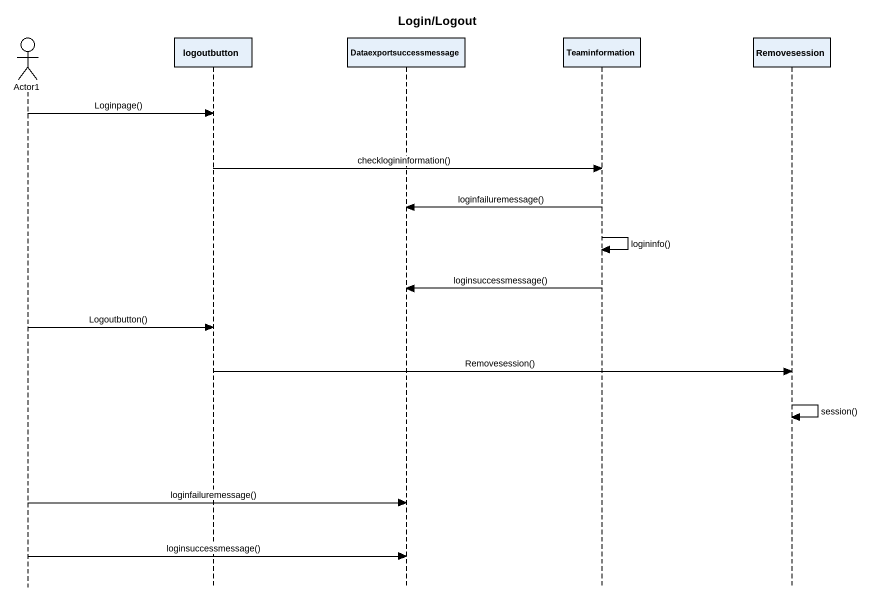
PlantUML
@startuml
title Login/Logout
hide footbox
actor Actor1
participant logoutbutton
participant Dataexportsuccessmessage
participant Teaminformation
participant Removesession

Actor1 -> logoutbutton : Loginpage()
logoutbutton -> Teaminformation : checklogininformation()
Teaminformation -> Dataexportsuccessmessage : loginfailuremessage()
Teaminformation -> Teaminformation : logininfo()
Teaminformation -> Dataexportsuccessmessage : loginsuccessmessage()
Actor1 -> logoutbutton : Logoutbutton()
logoutbutton -> Removesession : Removesession()
Removesession -> Removesession : session()
Actor1 -> Dataexportsuccessmessage : loginfailuremessage()
Actor1 -> Dataexportsuccessmessage : loginsuccessmessage()
@enduml
